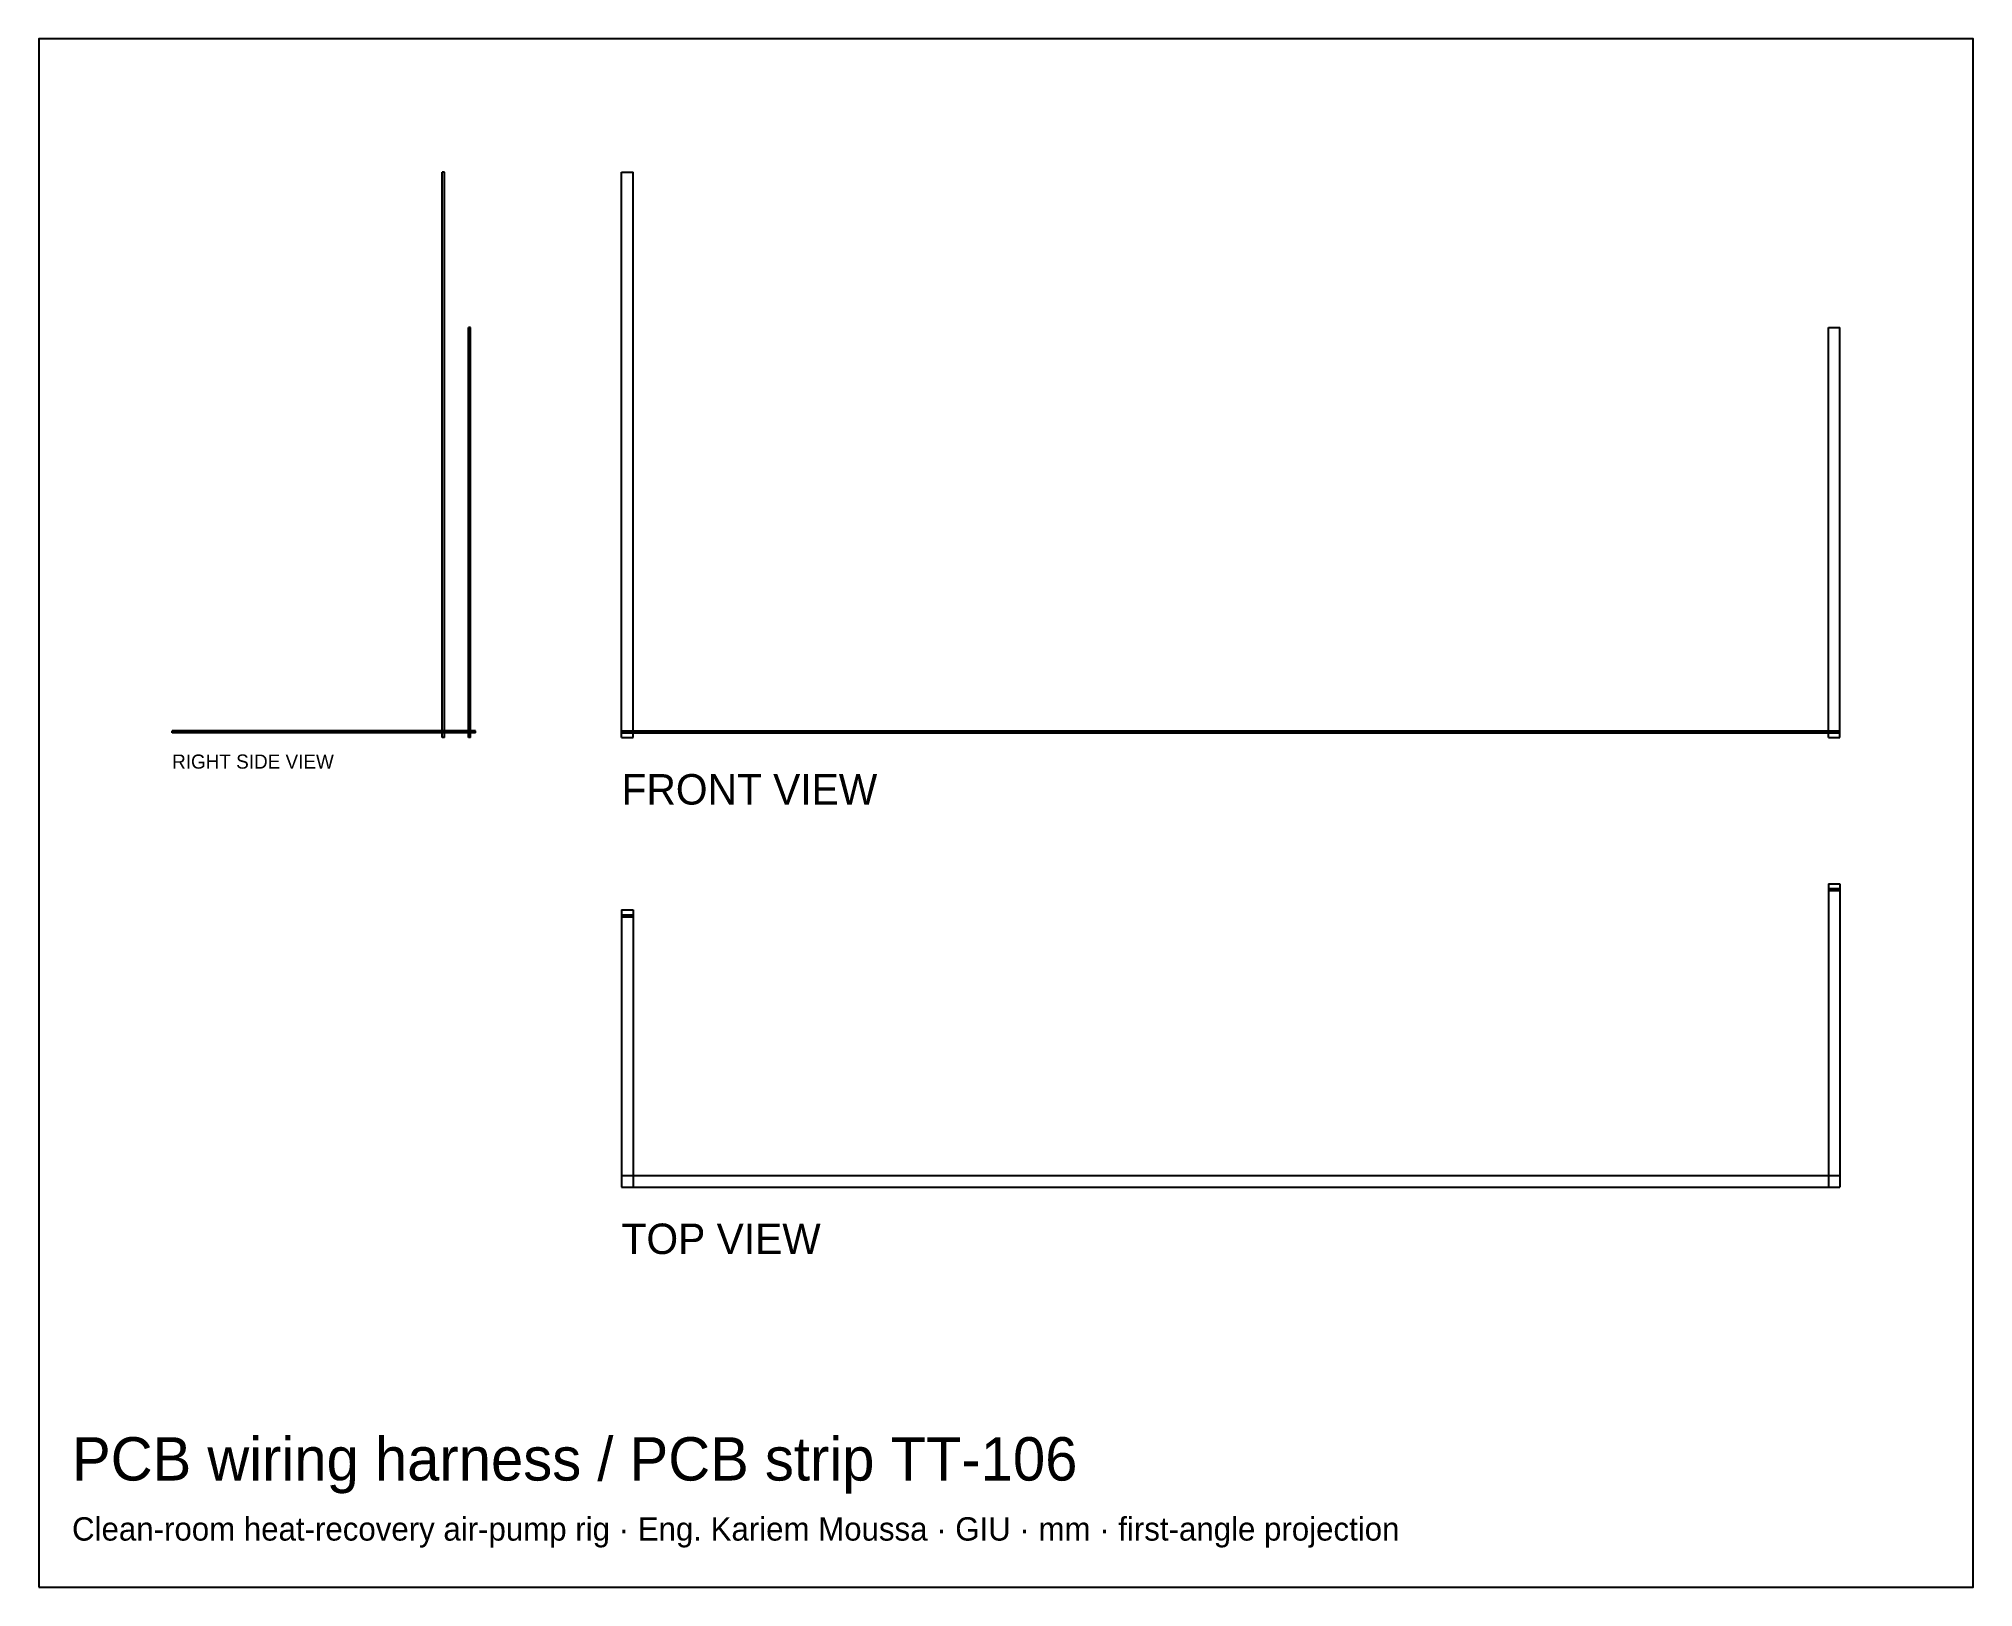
# Model space of a CAD drawing. Header units: millimetres. Extents: x -415 to 506, y -398 to 340.
import ezdxf

# ---------------------------------------------------------------- set-up
doc = ezdxf.new("R2010")
doc.units = ezdxf.units.MM
for name, color, linetype in [('BORDER', 7, 'Continuous'), ('HIDDEN', 8, 'Continuous'), ('TEXT', 5, 'Continuous'), ('VISIBLE', 7, 'Continuous')]:
    doc.layers.add(name, color=color, linetype=linetype)

msp = doc.modelspace()

# ---------------------------------------------------------------- linework, layer by layer
at = {"layer": 'BORDER'}
msp.add_lwpolyline([(-415.4828, -397.5284), (506.3228, -397.5284), (506.3228, 340.3228), (-415.4828, 340.3228)], close=True, dxfattribs=at)
at = {"layer": 'HIDDEN'}
for points in [[(-222.16, 276.75), (-223.16, 276.75)], [(-223.16, 7.35), (-223.16, 276.75)], [(-222.16, 7.35), (-222.16, 276.75)], [(-137.75, 276.75), (-132.25, 276.75)], [(-137.75, 7.35), (-137.75, 276.75)], [(-132.25, 7.35), (-132.25, 276.75)], [(-209.66, 202.75), (-210.66, 202.75)], [(-210.66, 7.35), (-210.66, 202.75)], [(-209.66, 7.35), (-209.66, 202.75)], [(437.25, 202.75), (442.75, 202.75)], [(437.25, 7.35), (437.25, 202.75)], [(442.75, 7.35), (442.75, 202.75)], [(-219.91, 10.6), (-351.91, 10.6)], [(-351.91, 9.6), (-351.91, 10.6)], [(-219.91, 10.6), (-351.91, 10.6)], [(-351.91, 9.6), (-351.91, 10.6)], [(-346.41, 10.6), (-351.91, 10.6)], [(-351.91, 9.6), (-351.91, 10.6)], [(-207.41, 10.6), (-351.91, 10.6)], [(-351.91, 9.6), (-351.91, 10.6)], [(-219.91, 9.6), (-351.91, 9.6)], [(-219.91, 9.6), (-351.91, 9.6)], [(-346.41, 9.6), (-351.91, 9.6)], [(-207.41, 9.6), (-351.91, 9.6)], [(-346.41, 9.6), (-346.41, 10.6)], [(-223.16, 9.6), (-223.16, 10.6)], [(-222.16, 9.6), (-222.16, 10.6)], [(-219.91, 9.6), (-219.91, 10.6)], [(-219.91, 9.6), (-219.91, 10.6)], [(-207.41, 9.6), (-207.41, 10.6)], [(-137.75, 10.6), (-132.25, 10.6)], [(-137.75, 9.6), (-137.75, 10.6)], [(-137.75, 10.6), (442.75, 10.6)], [(-137.75, 9.6), (-137.75, 10.6)], [(-137.75, 9.6), (-132.25, 9.6)], [(-137.75, 9.6), (442.75, 9.6)], [(-132.25, 9.6), (-132.25, 10.6)], [(-132.25, 9.6), (-132.25, 10.6)], [(437.25, 10.6), (442.75, 10.6)], [(437.25, 9.6), (437.25, 10.6)], [(437.25, 9.6), (437.25, 10.6)], [(437.25, 9.6), (442.75, 9.6)], [(442.75, 9.6), (442.75, 10.6)], [(442.75, 9.6), (442.75, 10.6)], [(-222.16, 7.35), (-223.16, 7.35)], [(-209.66, 7.35), (-210.66, 7.35)], [(-137.75, 7.35), (-132.25, 7.35)], [(437.25, 7.35), (442.75, 7.35)], [(437.25, -62.31), (442.75, -62.31)], [(437.25, -62.31), (437.25, -206.81)], [(442.75, -62.31), (442.75, -206.81)], [(437.25, -64.56), (442.75, -64.56)], [(437.25, -64.56), (437.25, -65.56)], [(437.25, -65.56), (442.75, -65.56)], [(442.75, -64.56), (442.75, -65.56)], [(-137.75, -74.81), (-132.25, -74.81)], [(-137.75, -74.81), (-137.75, -206.81)], [(-137.75, -77.06), (-132.25, -77.06)], [(-137.75, -77.06), (-137.75, -78.06)], [(-137.75, -78.06), (-132.25, -78.06)], [(-132.25, -74.81), (-132.25, -206.81)], [(-132.25, -77.06), (-132.25, -78.06)], [(-137.75, -201.31), (442.75, -201.31)], [(-137.75, -201.31), (-137.75, -206.81)], [(442.75, -201.31), (442.75, -206.81)], [(-137.75, -206.81), (-132.25, -206.81)], [(-137.75, -206.81), (442.75, -206.81)], [(437.25, -206.81), (442.75, -206.81)]]:
    msp.add_lwpolyline(points, dxfattribs=at)
at = {"layer": 'VISIBLE'}
for points in [[(-222.16, 276.75), (-223.16, 276.75)], [(-223.16, 10.6), (-223.16, 276.75)], [(-222.16, 10.6), (-222.16, 276.75)], [(-137.75, 276.75), (-132.25, 276.75)], [(-137.75, 7.35), (-137.75, 276.75)], [(-132.25, 10.6), (-132.25, 276.75)], [(-209.66, 202.75), (-210.66, 202.75)], [(-210.66, 7.35), (-210.66, 202.75)], [(-209.66, 7.35), (-209.66, 202.75)], [(437.25, 202.75), (442.75, 202.75)], [(437.25, 10.6), (437.25, 202.75)], [(442.75, 7.35), (442.75, 202.75)], [(-346.41, 10.6), (-351.91, 10.6)], [(-351.91, 9.6), (-351.91, 10.6)], [(-207.41, 10.6), (-351.91, 10.6)], [(-351.91, 9.6), (-351.91, 10.6)], [(-346.41, 9.6), (-351.91, 9.6)], [(-207.41, 9.6), (-351.91, 9.6)], [(-346.41, 9.6), (-346.41, 10.6)], [(-223.16, 7.35), (-223.16, 9.6)], [(-222.16, 7.35), (-222.16, 9.6)], [(-207.41, 9.6), (-207.41, 10.6)], [(-137.75, 10.6), (-132.25, 10.6)], [(-137.75, 9.6), (-137.75, 10.6)], [(-137.75, 10.6), (442.75, 10.6)], [(-137.75, 9.6), (-137.75, 10.6)], [(-137.75, 9.6), (-132.25, 9.6)], [(-137.75, 9.6), (442.75, 9.6)], [(-132.25, 9.6), (-132.25, 10.6)], [(-132.25, 7.35), (-132.25, 9.6)], [(437.25, 10.6), (442.75, 10.6)], [(437.25, 9.6), (437.25, 10.6)], [(437.25, 9.6), (442.75, 9.6)], [(437.25, 7.35), (437.25, 9.6)], [(442.75, 9.6), (442.75, 10.6)], [(442.75, 9.6), (442.75, 10.6)], [(-222.16, 7.35), (-223.16, 7.35)], [(-209.66, 7.35), (-210.66, 7.35)], [(-137.75, 7.35), (-132.25, 7.35)], [(437.25, 7.35), (442.75, 7.35)], [(437.25, -62.31), (442.75, -62.31)], [(437.25, -62.31), (437.25, -206.81)], [(442.75, -62.31), (442.75, -206.81)], [(437.25, -64.56), (442.75, -64.56)], [(437.25, -64.56), (437.25, -65.56)], [(437.25, -65.56), (442.75, -65.56)], [(442.75, -64.56), (442.75, -65.56)], [(-137.75, -74.81), (-132.25, -74.81)], [(-137.75, -74.81), (-137.75, -206.81)], [(-137.75, -77.06), (-132.25, -77.06)], [(-137.75, -77.06), (-137.75, -78.06)], [(-137.75, -78.06), (-132.25, -78.06)], [(-132.25, -74.81), (-132.25, -206.81)], [(-132.25, -77.06), (-132.25, -78.06)], [(-137.75, -201.31), (442.75, -201.31)], [(-137.75, -201.31), (-137.75, -206.81)], [(442.75, -201.31), (442.75, -206.81)], [(-137.75, -206.81), (-132.25, -206.81)], [(-137.75, -206.81), (442.75, -206.81)], [(437.25, -206.81), (442.75, -206.81)]]:
    msp.add_lwpolyline(points, dxfattribs=at)

# ---------------------------------------------------------------- texts
at = {"layer": 'TEXT'}
for s, height, p in [('RIGHT SIDE VIEW', 6.735, (-351.91, -7.467)), ('FRONT VIEW', 14.5125, (-137.75, -24.5775)), ('TOP VIEW', 14.5125, (-137.75, -238.7375)), ('PCB wiring harness / PCB strip TT-106', 20.66116, (-399.5896, -346.6702)), ('Clean-room heat-recovery air-pump rig · Eng. Kariem Moussa · GIU · mm · first-angle projection', 11.12524, (-399.5896, -375.2779))]:
    msp.add_text(s, height=height, dxfattribs=at).set_placement(p)

doc.saveas('drawing.dxf')
